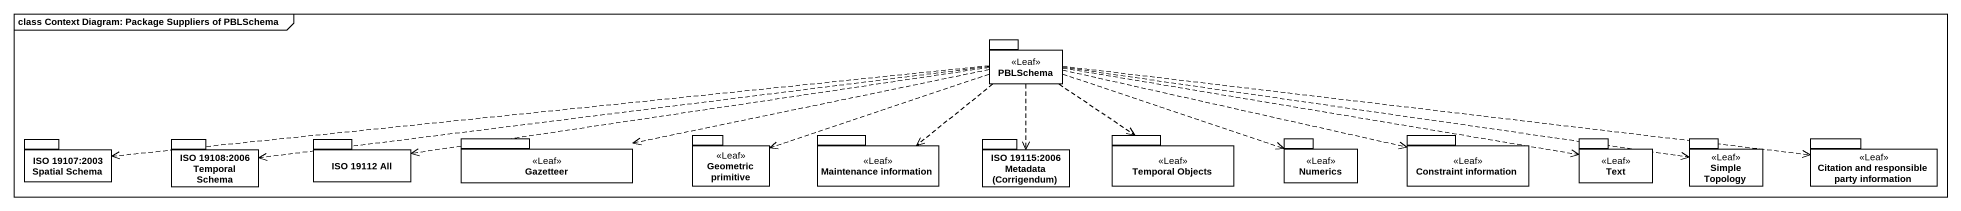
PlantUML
@startuml
mainframe class Context Diagram: Package Suppliers of PBLSchema
package PBLSchema <<Leaf>> {
}
package "ISO 19107:2003 Spatial Schema" as ISO_19107_2003_Spatial {
}
package "ISO 19108:2006 Temporal Schema" as ISO_19108_2006_Temporal {
}
package "ISO 19112 All" as ISO_19112_All {
}
package Gazetteer <<Leaf>> {
}
package "Geometric primitive" as Geometric_primitive <<Leaf>> {
}
package "Maintenance information" as Maintenance_information <<Leaf>> {
}
package "ISO 19115:2006 Metadata (Corrigendum)" as ISO_19115_2006_Metadata {
}
package "Temporal Objects" as Temporal_Objects <<Leaf>> {
}
package Numerics <<Leaf>> {
}
package "Constraint information" as Constraint_information <<Leaf>> {
}
package Text <<Leaf>> {
}
package "Simple Topology" as Simple_Topology <<Leaf>> {
}
package "Citation and responsible party information" as Citation_and_responsible <<Leaf>> {
}
PBLSchema .left.> ISO_19107_2003_Spatial
PBLSchema .left.> ISO_19108_2006_Temporal
PBLSchema .left.> ISO_19112_All
PBLSchema .left.> Gazetteer
PBLSchema .left.> Geometric_primitive
PBLSchema ..> Maintenance_information
PBLSchema ..> ISO_19115_2006_Metadata
PBLSchema ..> Temporal_Objects
PBLSchema .right.> Numerics
PBLSchema .right.> Constraint_information
PBLSchema .right.> Text
PBLSchema .right.> Simple_Topology
PBLSchema .right.> Citation_and_responsible
@enduml
